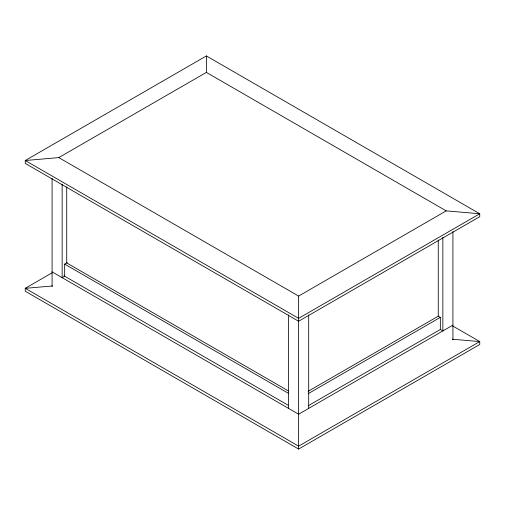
<?xml version="1.0" encoding="UTF-8"?>
<svg xmlns="http://www.w3.org/2000/svg" width="505" height="505" viewBox="0 0 505 505"><rect width="100%" height="100%" fill="white"/><g stroke="black" fill="none" stroke-linecap="round" stroke-linejoin="round"><path stroke-width="0.76" d="M206.375 55.941L25.25 160.514L25.25 163.418L298.625 321.249L479.75 216.677L479.75 213.773L206.375 55.941L206.375 72.398L446.205 210.869L479.75 213.773L298.625 318.346L25.25 160.514L58.795 157.604L206.375 72.398M62.147 184.155L62.147 277.674L64.659 276.222L64.659 264.115L67.178 262.663M52.488 272.599L25.25 288.323L25.25 291.227L298.625 449.059L479.75 344.486L479.75 341.582L452.48 325.839M58.795 157.604L298.625 296.075L446.205 210.869M308.183 391.28L438.258 316.174L440.341 317.374L440.341 329.481L442.853 330.933L442.853 237.419M308.214 393.66L440.341 317.374M308.164 405.786L440.385 329.449M452.916 325.125L298.625 414.201L52.084 271.86M52.552 285.963L25.25 288.323L298.625 446.155L479.75 341.582L452.448 339.221M288.349 390.902L66.71 262.935L66.71 186.837M64.659 264.115L288.349 393.262M63.939 275.799L288.393 405.389M452.916 231.606L452.916 339.84M438.258 240.083L438.258 316.174M308.688 314.88L308.688 408.394M298.625 296.075L298.625 449.059M288.563 314.88L288.563 408.394M52.084 178.347L52.084 286.581"/></g></svg>
